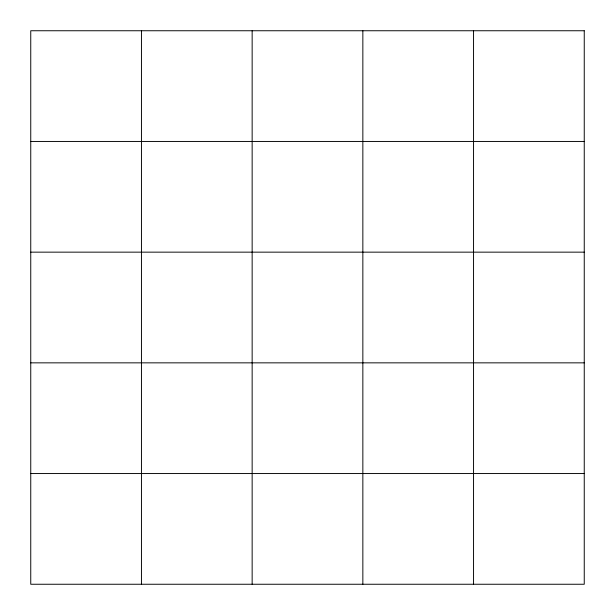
<?xml version="1.0" encoding="UTF-8"?>
<svg xmlns="http://www.w3.org/2000/svg" width="615" height="615" viewBox="0 0 615 615"><rect width="100%" height="100%" fill="white"/><g stroke="black" fill="none" stroke-linecap="round" stroke-linejoin="round"><path stroke-width="0.92" d="M30.75 141.45L584.25 141.45M30.75 252.15L584.25 252.15M30.75 362.85L584.25 362.85M30.75 473.55L584.25 473.55M473.55 30.75L473.55 584.25M362.85 30.75L362.85 584.25M252.15 30.75L252.15 584.25M141.45 30.75L141.45 584.25M584.25 30.75L30.75 30.75L30.75 584.25L584.25 584.25L584.25 30.75"/></g></svg>
